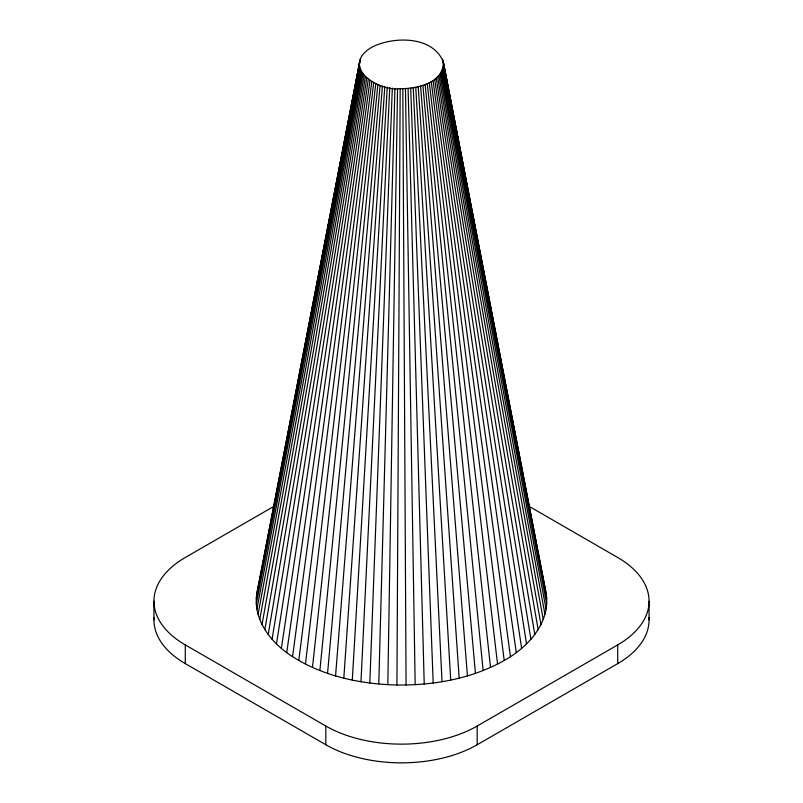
<?xml version="1.0" encoding="UTF-8"?>
<svg xmlns="http://www.w3.org/2000/svg" width="803" height="803" viewBox="0 0 803 803"><rect width="100%" height="100%" fill="white"/><g stroke="black" fill="none" stroke-linecap="round" stroke-linejoin="round"><path stroke-width="1.2" d="M396.933 685.009L400.175 88.671C377.47 91.512 339.639 66.408 371.769 47.247C393.289 36.135 433.168 35.643 443.356 62.132L546.1 593.307C550.868 622.476 527.962 647.338 504.204 660.488C471.742 678.776 433.871 685.451 396.933 685.009C360.647 684.106 323.489 676.377 292.553 656.653C271.414 643.344 252.453 619.725 256.9 593.307L359.644 62.132M387.829 684.678L397.545 88.581M378.775 684.015L394.925 88.39M369.812 683.032L392.326 88.099M360.979 681.727L389.766 87.718M352.296 680.091L387.257 87.256M343.814 678.154L384.798 86.694M335.564 675.915L382.409 86.041M327.564 673.376L380.1 85.309M319.865 670.555L377.872 84.486M312.477 667.454L375.734 83.592M400.175 88.671C416.827 88.972 443.637 82.99 443.356 62.132M305.451 664.101L373.696 82.619M298.796 660.488L371.769 81.575M292.553 656.653L369.962 80.461M286.731 652.588L368.276 79.286M281.371 648.332L366.73 78.052M276.483 643.886L365.315 76.767M272.087 639.268L364.04 75.432M268.202 634.5L362.916 74.057M264.839 629.602L361.942 72.631M262.019 624.593L361.129 71.186M259.75 619.484L360.467 69.71M258.044 614.315L359.975 68.205M256.9 609.086L359.644 66.699M256.328 603.826L359.473 65.173M359.975 60.616L256.9 593.307M256.328 598.566L359.473 63.648M297.11 388.632L297.582 386.173M301.125 367.734L301.597 365.275M305.15 346.826L305.622 344.367M309.165 325.928L309.637 323.468M311.534 313.632L312.006 311.173M313.18 305.03L314.364 298.877M315.549 292.734L316.021 290.274M317.205 284.121L318.389 277.979M319.564 271.826L320.748 265.683M321.22 263.223L322.404 257.07M323.589 250.927L324.773 244.774M325.245 242.315L326.419 236.172M327.604 230.019L328.788 223.876M329.26 221.417L330.445 215.264M331.629 209.121L335.172 190.682M335.644 188.223L345.571 136.58M346.043 134.121L349.596 115.672M350.068 113.213L353.611 94.774M354.083 92.315L360.467 59.121M258.385 587.043L259.068 584.975M273.933 506.322L185.282 557.503A107.02 61.791 0 0 0 185.282 644.889L185.282 663.609L325.827 744.752A107.02 61.791 0 0 0 477.173 744.752L617.718 663.609A107.02 61.791 0 0 0 648.985 617.627M185.282 644.889L325.827 726.032A107.02 61.791 0 0 0 477.173 726.032L617.718 644.889A107.02 61.791 0 0 0 617.718 557.503L529.067 506.322M543.932 584.975L544.615 587.043M546.1 593.307L443.025 60.616M443.527 63.648L546.672 598.566M442.533 59.121L448.917 92.315M449.389 94.774L452.932 113.213M453.404 115.672L456.957 134.121M457.429 136.58L467.356 188.223M467.828 190.682L471.371 209.121M472.555 215.264L473.74 221.417M474.212 223.876L475.396 230.019M476.58 236.172L477.755 242.315M478.227 244.774L479.411 250.927M480.595 257.07L481.78 263.223M482.252 265.683L483.436 271.826M484.61 277.979L485.795 284.121M486.979 290.274L487.451 292.734M488.636 298.877L489.82 305.03M490.994 311.173L491.466 313.632M493.363 323.468L493.835 325.928M497.378 344.367L497.85 346.826M501.403 365.275L501.875 367.734M505.418 386.173L505.89 388.632M443.527 65.173L546.672 603.826M443.356 66.699L546.1 609.086M443.025 68.205L544.956 614.315M442.533 69.71L543.25 619.484M441.871 71.186L540.981 624.593M441.058 72.631L538.161 629.602M440.084 74.057L534.798 634.5M438.96 75.432L530.913 639.268M437.685 76.767L526.517 643.886M436.27 78.052L521.629 648.332M434.724 79.286L516.269 652.588M433.038 80.461L510.447 656.653M431.231 81.575L504.204 660.488M429.304 82.619L497.549 664.101M427.266 83.592L490.523 667.454M425.128 84.486L483.135 670.555M422.9 85.309L475.436 673.376M420.591 86.041L467.436 675.915M418.202 86.694L459.186 678.154M415.743 87.256L450.704 680.091M413.234 87.718L442.021 681.727M410.674 88.099L433.188 683.032M408.075 88.39L424.225 684.015M405.455 88.581L415.171 684.678M402.825 88.671L406.067 685.009M649.065 601.196L649.065 619.916M617.718 644.889L617.718 663.609M477.173 726.032L477.173 744.752M325.827 726.032L325.827 744.752M153.935 601.196L153.935 619.916M185.282 663.609A107.02 61.791 0 0 1 154.015 617.627"/></g></svg>
